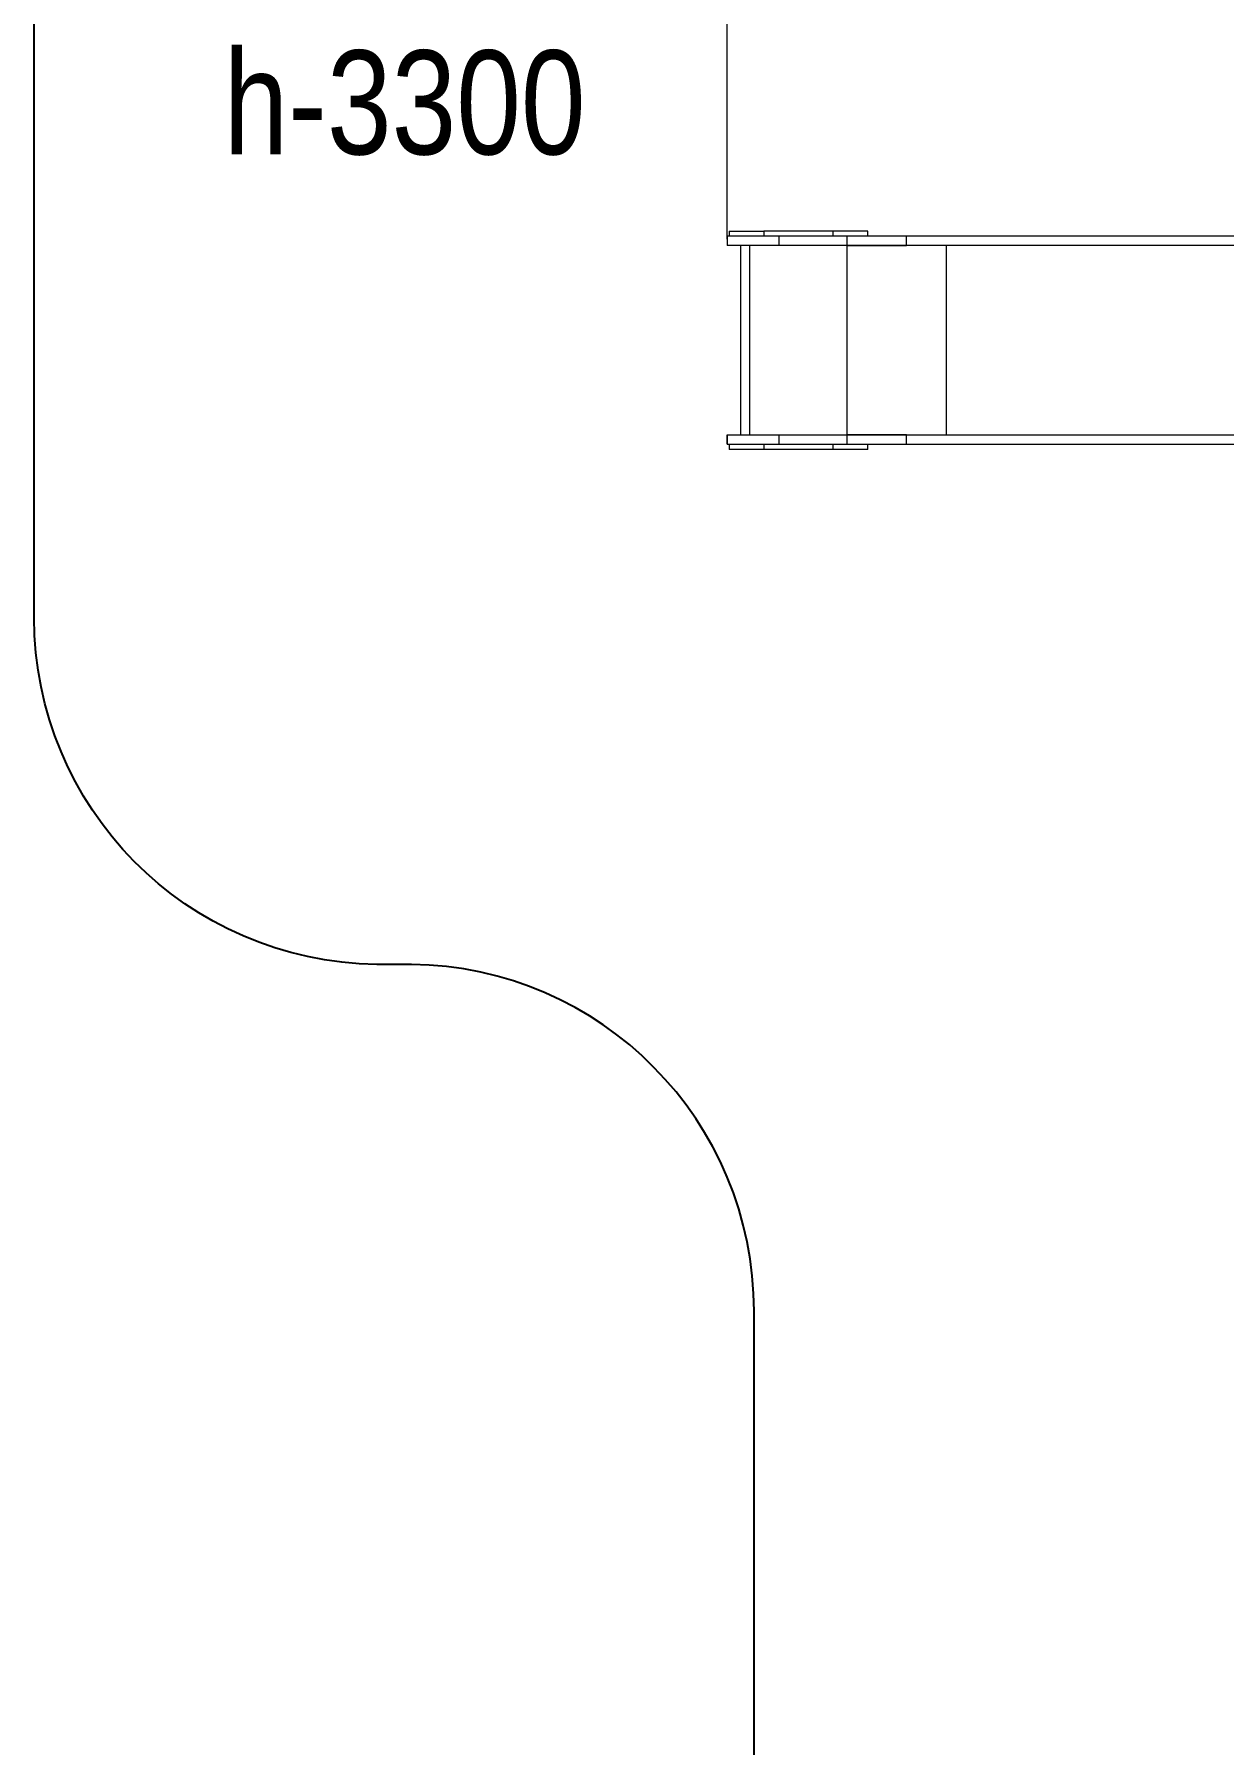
# Model space of a CAD drawing. Header units: millimetres. Extents: x -6562 to 7161, y -6069 to 5384.
# Drawn here: x -6562 to -3131, y -2062 to 2871 of the extents above; entities that cross this region are included whole.
import ezdxf

# ---------------------------------------------------------------- set-up
doc = ezdxf.new("R2010")
doc.units = ezdxf.units.MM
for name, color, linetype in [('DiKom', 7, 'Continuous'), ('DIKOM_ОБЪЕКТ', 7, 'Continuous'), ('DIKOM_РАЗМЕР_ЗОНА', 7, 'Continuous'), ('DIKOM_РАЗМЕР_ОБЪЕКТА', 7, 'Continuous')]:
    doc.layers.add(name, color=color, linetype=linetype)
doc.styles.add('style1', font='arial.ttf', dxfattribs={"width": 0.8})
doc.dimstyles.new('1-50', dxfattribs={"dimtxt": 300, "dimasz": 200, "dimexe": 100, "dimexo": 0, "dimgap": 100, "dimtad": 1, "dimtxsty": 'style1', "dimcen": 200, "dimclrd": 7, "dimclre": 7, "dimclrt": 7, "dimadec": 1, "dimazin": 2, "dimtfac": 1, "dimtmove": 0, "dimatfit": 2, "dimfxl": 0, "dimlwd": 25, "dimlwe": 18, "dimarcsym": 0})

# ---------------------------------------------------------------- blocks, each defined once
blk = doc.blocks.new('*D10')
at = {"layer": 'Defpoints', "color": 0, "transparency": 16777216}
for p in [(4747.9, 4361.4), (-4563.3, 2279.8), (4747.9, 1590.5)]:
    blk.add_point(p, dxfattribs=at)
at = {"layer": 'DIKOM_РАЗМЕР_ОБЪЕКТА', "color": 7, "lineweight": 18, "transparency": 16777216}
for p, q in [((-4563.3, 2279.8), (-4563.3, 4461.4)), ((4747.9, 1590.5), (4747.9, 4461.4))]:
    blk.add_line(p, q, dxfattribs=at)
at = {"layer": 'DIKOM_РАЗМЕР_ОБЪЕКТА', "color": 7, "lineweight": 25, "transparency": 16777216}
blk.add_line((-4363.3, 4361.4), (4547.9, 4361.4), dxfattribs=at)
at = {"layer": 'DIKOM_РАЗМЕР_ОБЪЕКТА', "color": 7, "transparency": 16777216}
for points in [[(-4363.3, 4394.8), (-4363.3, 4328.1), (-4563.3, 4361.4)], [(4547.9, 4394.8), (4547.9, 4328.1), (4747.9, 4361.4)]]:
    blk.add_solid(points, dxfattribs=at)
at = {"layer": 'DIKOM_РАЗМЕР_ОБЪЕКТА', "color": 7, "transparency": 16777216, "insert": (92.3, 4614.7), "char_height": 300, "attachment_point": 5, "style": 'style1'}
blk.add_mtext('9300', dxfattribs=at)
blk = doc.blocks.new('*D11')
at = {"layer": 'Defpoints', "color": 0, "transparency": 16777216}
for p in [(-6562.2, 4933.9), (-6562.2, 1863.3), (6237.8, 1379.2)]:
    blk.add_point(p, dxfattribs=at)
at = {"layer": 'DIKOM_РАЗМЕР_ЗОНА', "color": 7, "lineweight": 18, "transparency": 16777216}
for p, q in [((-6562.2, 1863.3), (-6562.2, 5033.9)), ((6237.8, 1379.2), (6237.8, 5033.9))]:
    blk.add_line(p, q, dxfattribs=at)
at = {"layer": 'DIKOM_РАЗМЕР_ЗОНА', "color": 7, "lineweight": 25, "transparency": 16777216}
blk.add_line((6037.8, 4933.9), (-6362.2, 4933.9), dxfattribs=at)
at = {"layer": 'DIKOM_РАЗМЕР_ЗОНА', "color": 7, "transparency": 16777216}
for points in [[(-6362.2, 4967.2), (-6362.2, 4900.5), (-6562.2, 4933.9)], [(6037.8, 4967.2), (6037.8, 4900.5), (6237.8, 4933.9)]]:
    blk.add_solid(points, dxfattribs=at)
at = {"layer": 'DIKOM_РАЗМЕР_ЗОНА', "color": 7, "transparency": 16777216, "insert": (92.3, 5187), "char_height": 300, "attachment_point": 5, "style": 'style1'}
blk.add_mtext('12800', dxfattribs=at)

msp = doc.modelspace()

# ---------------------------------------------------------------- linework, layer by layer
at = {"layer": 'DiKom', "color": 3}
msp.add_lwpolyline([(-2547.867, -3677.151, 0.1696997), (-3170.727, -3459.484), (-3486.028, -3459.484, -0.41421356), (-4486.028, -2459.484), (-4486.028, -811.484, 0.41072671), (-5474.109, 188.445), (-5574.109, 188.445, -0.41072671), (-6562.19, 1188.374), (-6562.19, 3030.513, -0.41421356), (-5562.19, 4030.513), (419.542, 4030.513, -0.29412251)], format="xyb", dxfattribs=at)
at = {"layer": 'DIKOM_ОБЪЕКТ', "color": 7, "linetype": 'Continuous', "lineweight": 15}
for p, q in [((-4563.256, 2288.516), (-4563.256, 2261.516)), ((-4563.255, 2288.516), (-4563.256, 2288.516)), ((-4563.255, 2288.516), (-4563.255, 2261.516)), ((-4413.251, 2288.516), (-4563.255, 2288.516)), ((-4558.255, 2303.516), (-4558.255, 2288.516)), ((-4558.255, 2303.516), (-4458.254, 2303.516)), ((-4458.254, 2303.516), (-4458.254, 2288.516)), ((-4258.253, 2303.516), (-4458.254, 2303.516)), ((-4413.251, 2261.516), (-4413.251, 2288.516)), ((-4218.251, 2288.516), (-4413.251, 2288.516)), ((-4258.253, 2288.516), (-4258.253, 2303.516)), ((-4158.256, 2303.516), (-4258.253, 2303.516)), ((-4218.251, 2288.516), (-4218.251, 2261.516)), ((-4046.177, 2288.516), (-4218.251, 2288.516)), ((-4158.256, 2288.516), (-4158.256, 2303.516)), ((-2961.054, 2288.516), (-4158.256, 2288.516)), ((-4046.177, 2261.516), (-4046.177, 2288.516)), ((-4563.255, 2261.516), (-4563.256, 2261.516)), ((-4413.251, 2261.516), (-4563.255, 2261.516)), ((-4525.255, 2261.516), (-4525.255, 1715.516)), ((-4498.255, 1715.516), (-4498.255, 2261.516)), ((-4218.251, 2261.516), (-4413.251, 2261.516)), ((-4218.255, 2261.516), (-4218.255, 1715.516)), ((-2957.393, 2261.516), (-4218.251, 2261.516)), ((-4218.251, 2261.516), (-4046.177, 2261.516)), ((-3931.465, 1715.516), (-3931.465, 2261.516)), ((-4563.256, 1688.516), (-4563.256, 1715.516)), ((-4563.256, 1715.516), (-4563.255, 1715.516)), ((-4563.256, 1688.516), (-4563.255, 1688.516)), ((-4563.255, 1715.516), (-4563.255, 1688.516)), ((-4563.255, 1715.516), (-4413.251, 1715.516)), ((-4563.255, 1688.516), (-4413.251, 1688.516)), ((-4558.255, 1688.516), (-4558.255, 1673.516)), ((-4458.254, 1688.516), (-4458.254, 1673.516)), ((-4413.251, 1688.516), (-4413.251, 1715.516)), ((-4413.251, 1715.516), (-4218.251, 1715.516)), ((-4413.251, 1688.516), (-4218.251, 1688.516)), ((-4258.253, 1673.516), (-4258.253, 1688.516)), ((-4218.251, 1715.516), (-2957.393, 1715.516)), ((-4218.251, 1715.516), (-4218.251, 1688.516)), ((-4046.177, 1715.516), (-4218.251, 1715.516)), ((-4218.251, 1688.516), (-4046.177, 1688.516)), ((-4158.256, 1673.516), (-4158.256, 1688.516)), ((-4158.256, 1688.516), (-2961.054, 1688.516)), ((-4046.177, 1688.516), (-4046.177, 1715.516)), ((-4458.254, 1673.516), (-4558.255, 1673.516)), ((-4258.253, 1673.516), (-4458.254, 1673.516)), ((-4158.256, 1673.516), (-4258.253, 1673.516))]:
    msp.add_line(p, q, dxfattribs=at)

# ---------------------------------------------------------------- texts
at = {"layer": 'DIKOM_РАЗМЕР_ОБЪЕКТА', "insert": (-6015.885, 2824.541), "char_height": 300, "width": 1252.54025, "attachment_point": 1, "style": 'style1'}
msp.add_mtext('h-3300', dxfattribs=at)

# ---------------------------------------------------------------- dimensions: what is measured, and where the dimension line sits
at = {"layer": 'DIKOM_РАЗМЕР_ЗОНА'}
dim = msp.add_linear_dim(base=(-6562.19, 4933.871), p1=(6237.81, 1379.161), p2=(-6562.19, 1863.268), angle=180, dimstyle='1-50', dxfattribs=at)
dim.commit()
dim.dimension.update_dxf_attribs({"geometry": '*D11', "text_midpoint": (92.299, 4933.871), "dimtype": 160})
at = {"layer": 'DIKOM_РАЗМЕР_ОБЪЕКТА'}
dim = msp.add_linear_dim(base=(4747.853, 4361.417), p1=(-4563.255, 2279.757), p2=(4747.853, 1590.516), angle=180, text='9300', dimstyle='1-50', dxfattribs=at)
dim.commit()
dim.dimension.update_dxf_attribs({"geometry": '*D10', "text_midpoint": (92.299, 4361.417), "dimtype": 160})

doc.saveas('drawing.dxf')
